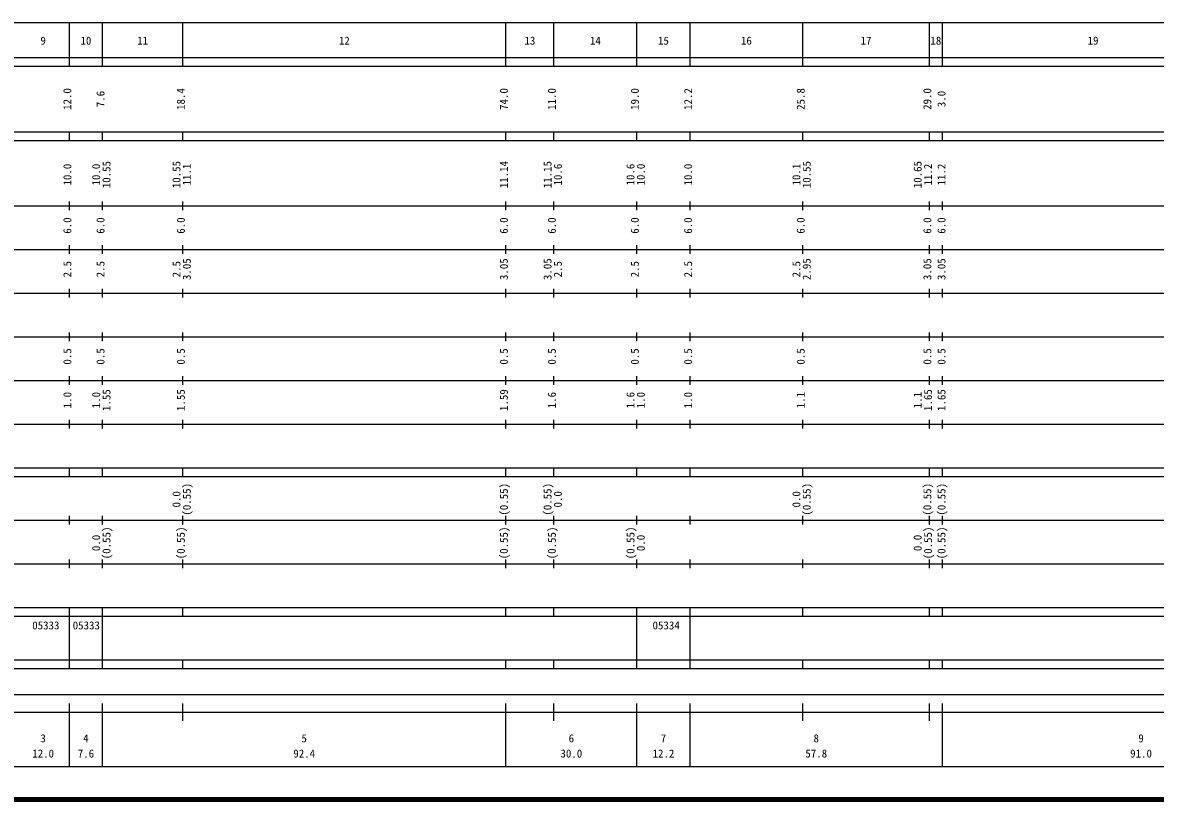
# Model space of a CAD drawing. Units: millimetres on the paper, enlarged 1000 times. Extents: x 40000 to 680000, y 20000 to 380000.
# Drawn here: x 257306 to 516773, y 20000 to 198000 of the extents above; entities that cross this region are included whole.
import ezdxf
from ezdxf.enums import TextEntityAlignment as Align

# ---------------------------------------------------------------- set-up
doc = ezdxf.new("R2010")
doc.units = ezdxf.units.MM
doc.header["$LTSCALE"] = 1000
doc.layers.add('M-TTL', color=2, linetype='Continuous', lineweight=140)
doc.layers.add('M-TTL-BAND', color=7, linetype='Continuous', lineweight=25)
doc.styles.add('ＭＳ ゴシック', font='')
doc.styles.get('ＭＳ ゴシック').set_extended_font_data('MS Gothic')

msp = doc.modelspace()

# ---------------------------------------------------------------- linework, layer by layer
at = {"layer": 'M-TTL'}
msp.add_line((40000, 20000), (680000, 20000), dxfattribs=at)
at = {"layer": 'M-TTL-BAND'}
for p, q in [((68000, 198000), (579000, 198000)), ((268000, 188000), (268000, 198000)), ((275600, 188000), (275600, 198000)), ((294000, 188000), (294000, 198000)), ((368000, 188000), (368000, 198000)), ((379000, 188000), (379000, 198000)), ((398000, 188000), (398000, 198000)), ((410200, 188000), (410200, 198000)), ((436000, 188000), (436000, 198000)), ((465000, 188000), (465000, 198000)), ((468000, 188000), (468000, 198000)), ((40000, 190000), (579000, 190000)), ((40000, 188000), (579000, 188000)), ((40000, 173000), (579000, 173000)), ((268000, 171000), (268000, 173000)), ((275600, 171000), (275600, 173000)), ((294000, 171000), (294000, 173000)), ((368000, 171000), (368000, 173000)), ((379000, 171000), (379000, 173000)), ((398000, 171000), (398000, 173000)), ((410200, 171000), (410200, 173000)), ((436000, 171000), (436000, 173000)), ((465000, 171000), (465000, 173000)), ((468000, 171000), (468000, 173000)), ((40000, 171000), (579000, 171000)), ((40000, 156000), (579000, 156000)), ((268000, 155000), (268000, 157000)), ((275600, 155000), (275600, 157000)), ((294000, 155000), (294000, 157000)), ((368000, 155000), (368000, 157000)), ((379000, 155000), (379000, 157000)), ((398000, 155000), (398000, 157000)), ((410200, 155000), (410200, 157000)), ((436000, 155000), (436000, 157000)), ((465000, 155000), (465000, 157000)), ((468000, 155000), (468000, 157000)), ((46000, 146000), (579000, 146000)), ((268000, 145000), (268000, 147000)), ((275600, 145000), (275600, 147000)), ((294000, 145000), (294000, 147000)), ((368000, 145000), (368000, 147000)), ((379000, 145000), (379000, 147000)), ((398000, 145000), (398000, 147000)), ((410200, 145000), (410200, 147000)), ((436000, 145000), (436000, 147000)), ((465000, 145000), (465000, 147000)), ((468000, 145000), (468000, 147000)), ((52000, 136000), (579000, 136000)), ((268000, 135000), (268000, 137000)), ((275600, 135000), (275600, 137000)), ((294000, 135000), (294000, 137000)), ((368000, 135000), (368000, 137000)), ((379000, 135000), (379000, 137000)), ((398000, 135000), (398000, 137000)), ((410200, 135000), (410200, 137000)), ((436000, 135000), (436000, 137000)), ((465000, 135000), (465000, 137000)), ((468000, 135000), (468000, 137000)), ((46000, 126000), (579000, 126000)), ((268000, 125000), (268000, 127000)), ((275600, 125000), (275600, 127000)), ((294000, 125000), (294000, 127000)), ((368000, 125000), (368000, 127000)), ((379000, 125000), (379000, 127000)), ((398000, 125000), (398000, 127000)), ((410200, 125000), (410200, 127000)), ((436000, 125000), (436000, 127000)), ((465000, 125000), (465000, 127000)), ((468000, 125000), (468000, 127000)), ((268000, 115000), (268000, 117000)), ((275600, 115000), (275600, 117000)), ((294000, 115000), (294000, 117000)), ((368000, 115000), (368000, 117000)), ((379000, 115000), (379000, 117000)), ((398000, 115000), (398000, 117000)), ((410200, 115000), (410200, 117000)), ((436000, 115000), (436000, 117000)), ((465000, 115000), (465000, 117000)), ((468000, 115000), (468000, 117000)), ((52000, 116000), (579000, 116000)), ((268000, 105000), (268000, 107000)), ((275600, 105000), (275600, 107000)), ((294000, 105000), (294000, 107000)), ((368000, 105000), (368000, 107000)), ((379000, 105000), (379000, 107000)), ((398000, 105000), (398000, 107000)), ((410200, 105000), (410200, 107000)), ((436000, 105000), (436000, 107000)), ((465000, 105000), (465000, 107000)), ((468000, 105000), (468000, 107000)), ((46000, 106000), (579000, 106000)), ((40000, 96000), (579000, 96000)), ((40000, 94000), (579000, 94000)), ((268000, 94000), (268000, 96000)), ((275600, 94000), (275600, 96000)), ((294000, 94000), (294000, 96000)), ((368000, 94000), (368000, 96000)), ((379000, 94000), (379000, 96000)), ((398000, 94000), (398000, 96000)), ((410200, 94000), (410200, 96000)), ((436000, 94000), (436000, 96000)), ((465000, 94000), (465000, 96000)), ((468000, 94000), (468000, 96000)), ((49000, 84000), (579000, 84000)), ((268000, 83000), (268000, 85000)), ((275600, 83000), (275600, 85000)), ((294000, 83000), (294000, 85000)), ((368000, 83000), (368000, 85000)), ((379000, 83000), (379000, 85000)), ((398000, 83000), (398000, 85000)), ((410200, 83000), (410200, 85000)), ((436000, 83000), (436000, 85000)), ((465000, 83000), (465000, 85000)), ((468000, 83000), (468000, 85000)), ((40000, 74000), (579000, 74000)), ((268000, 73000), (268000, 75000)), ((275600, 73000), (275600, 75000)), ((294000, 73000), (294000, 75000)), ((368000, 73000), (368000, 75000)), ((379000, 73000), (379000, 75000)), ((398000, 73000), (398000, 75000)), ((410200, 73000), (410200, 75000)), ((436000, 73000), (436000, 75000)), ((465000, 73000), (465000, 75000)), ((468000, 73000), (468000, 75000)), ((40000, 64000), (579000, 64000)), ((268000, 62000), (268000, 64000)), ((275600, 62000), (275600, 64000)), ((294000, 62000), (294000, 64000)), ((368000, 62000), (368000, 64000)), ((379000, 62000), (379000, 64000)), ((398000, 62000), (398000, 64000)), ((410200, 62000), (410200, 64000)), ((436000, 62000), (436000, 64000)), ((465000, 62000), (465000, 64000)), ((468000, 62000), (468000, 64000)), ((40000, 62000), (579000, 62000)), ((268000, 52000), (268000, 62000)), ((268000, 52000), (268000, 62000)), ((275600, 52000), (275600, 62000)), ((398000, 52000), (398000, 62000)), ((410200, 52000), (410200, 62000)), ((40000, 52000), (579000, 52000)), ((268000, 50000), (268000, 52000)), ((275600, 50000), (275600, 52000)), ((294000, 50000), (294000, 52000)), ((368000, 50000), (368000, 52000)), ((379000, 50000), (379000, 52000)), ((398000, 50000), (398000, 52000)), ((410200, 50000), (410200, 52000)), ((436000, 50000), (436000, 52000)), ((465000, 50000), (465000, 52000)), ((468000, 50000), (468000, 52000)), ((40000, 50000), (579000, 50000)), ((71000, 44000), (565000, 44000)), ((268000, 27500), (268000, 42000)), ((275600, 27500), (275600, 42000)), ((294000, 38000), (294000, 42000)), ((368000, 27500), (368000, 42000)), ((379000, 38000), (379000, 42000)), ((398000, 27500), (398000, 42000)), ((410200, 27500), (410200, 42000)), ((436000, 38000), (436000, 42000)), ((465000, 38000), (465000, 42000)), ((468000, 27500), (468000, 42000)), ((40000, 40000), (579000, 40000)), ((68000, 27500), (579000, 27500))]:
    msp.add_line(p, q, dxfattribs=at)

# ---------------------------------------------------------------- texts
at = {"layer": 'M-TTL-BAND', "style": 'ＭＳ ゴシック'}
for s, p in [('9', (262000, 192405)), ('10', (271800, 192405)), ('11', (284800, 192405)), ('12', (331000, 192405)), ('13', (373500, 192405)), ('14', (388500, 192405)), ('15', (404100, 192405)), ('16', (423100, 192405)), ('17', (450500, 192405)), ('18', (466500, 192405)), ('19', (502500, 192405)), ('3', (262000, 32523)), ('4', (271800, 32523)), ('5', (321800, 32523)), ('6', (383000, 32523)), ('7', (404100, 32523)), ('8', (439100, 32523)), ('9', (513500, 32523)), ('12.0', (262000, 29033)), ('7.6', (271800, 29033)), ('92.4', (321800, 29033)), ('30.0', (383000, 29033)), ('12.2', (404100, 29033)), ('57.8', (439100, 29033)), ('91.0', (513500, 29033))]:
    msp.add_text(s, height=1833, dxfattribs=at).set_placement(p, align=Align.BOTTOM_CENTER)
for s, p in [('12.0', (269000, 180500)), ('7.6', (276600, 180500)), ('18.4', (295000, 180500)), ('74.0', (369000, 180500)), ('11.0', (380000, 180500)), ('19.0', (399000, 180500)), ('12.2', (411200, 180500)), ('25.8', (437000, 180500)), ('29.0', (466000, 180500)), ('3.0', (469243, 180500)), ('10.55', (277970, 163174)), ('10.55', (294000, 163174)), ('11.14', (369000, 163174)), ('11.15', (379000, 163174)), ('10.55', (438370, 163174)), ('10.65', (463785, 163174)), ('10.0', (269000, 163174)), ('10.0', (275600, 163174)), ('11.1', (296370, 163174)), ('10.6', (381370, 163174)), ('10.6', (398000, 163174)), ('10.0', (400370, 163174)), ('10.0', (411200, 163174)), ('10.1', (436000, 163174)), ('11.2', (466155, 163174)), ('11.2', (469243, 163174)), ('6.0', (269000, 151500)), ('6.0', (276600, 151500)), ('6.0', (295000, 151500)), ('6.0', (369000, 151500)), ('6.0', (380000, 151500)), ('6.0', (399000, 151500)), ('6.0', (411200, 151500)), ('6.0', (437000, 151500)), ('6.0', (466000, 151500)), ('6.0', (469243, 151500)), ('2.5', (269000, 141500)), ('2.5', (276600, 141500)), ('2.5', (294000, 141500)), ('3.05', (296370, 141500)), ('3.05', (369000, 141500)), ('3.05', (379000, 141500)), ('2.5', (381370, 141500)), ('2.5', (399000, 141500)), ('2.5', (411200, 141500)), ('2.5', (436000, 141500)), ('2.95', (438370, 141500)), ('3.05', (466000, 141500)), ('3.05', (469243, 141500)), ('0.5', (269000, 121500)), ('0.5', (276600, 121500)), ('0.5', (295000, 121500)), ('0.5', (369000, 121500)), ('0.5', (380000, 121500)), ('0.5', (399000, 121500)), ('0.5', (411200, 121500)), ('0.5', (437000, 121500)), ('0.5', (466000, 121500)), ('0.5', (469243, 121500)), ('1.0', (269000, 111500)), ('1.0', (275600, 111500)), ('1.55', (277970, 111500)), ('1.55', (295000, 111500)), ('1.59', (369000, 111500)), ('1.6', (380000, 111500)), ('1.6', (398000, 111500)), ('1.0', (400370, 111500)), ('1.0', (411200, 111500)), ('1.1', (437000, 111500)), ('1.1', (463785, 111500)), ('1.65', (466155, 111500)), ('1.65', (469243, 111500)), ('(0.55)', (296370, 88764)), ('(0.55)', (369000, 88764)), ('(0.55)', (379000, 88764)), ('(0.55)', (438370, 88764)), ('(0.55)', (466000, 88764)), ('(0.55)', (469243, 88764)), ('0.0', (294000, 88764)), ('0.0', (381370, 88764)), ('0.0', (436000, 88764)), ('0.0', (275600, 78764)), ('(0.55)', (277970, 78764)), ('(0.55)', (295000, 78764)), ('(0.55)', (369000, 78764)), ('(0.55)', (380000, 78764)), ('(0.55)', (398000, 78764)), ('0.0', (400370, 78764)), ('0.0', (463785, 78764)), ('(0.55)', (466155, 78764)), ('(0.55)', (469243, 78764))]:
    msp.add_text(s, height=1833, rotation=90, dxfattribs=at).set_placement(p, align=Align.BOTTOM_CENTER)
for s, p in [('05333', (259500, 58405)), ('05333', (268771, 58405)), ('05334', (401600, 58405))]:
    msp.add_text(s, height=1833, dxfattribs=at).set_placement(p, align=Align.BOTTOM_LEFT)

doc.saveas('drawing.dxf')
